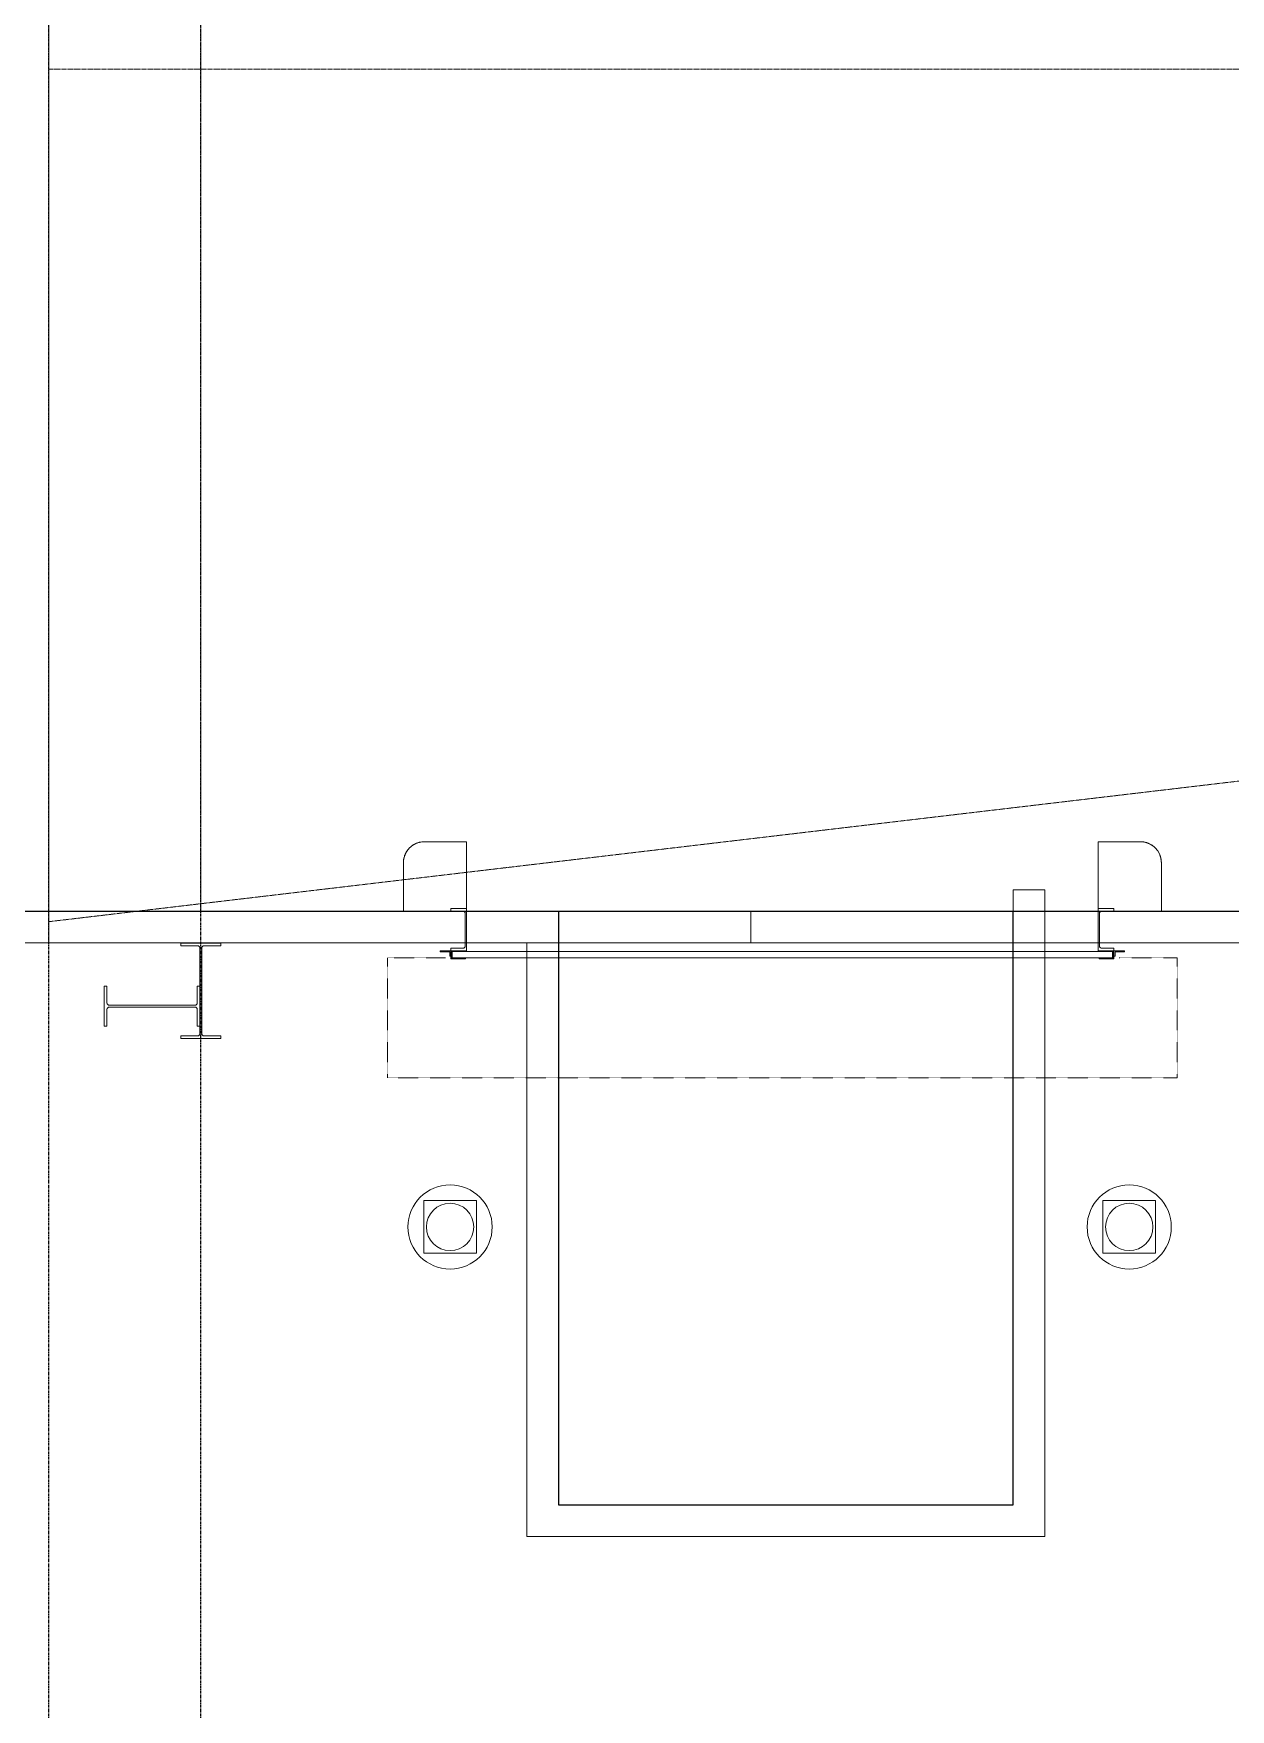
# Model space of a CAD drawing. Header units: millimetres. Extents: x -637480 to 299894, y -125373 to 39000.
# Drawn here: x 153197 to 158883, y -3792 to 4169 of the extents above; entities that cross this region are included whole.
import ezdxf

# ---------------------------------------------------------------- set-up
doc = ezdxf.new("R2010")
doc.units = ezdxf.units.MM
for name, pattern in [('Xref building Toll$0$_SBA Dash - Loose', [5, 3, -2]), ('Xref building Toll$0$_SBA Dash - Tight', [1.6, 1, -0.6]), ('Xref building Toll$0$CENTER', [7, 4, -1, 1, -1]), ('Xref building Toll$0$Grid Line', [22.225, 12.7, -3.175, 3.175, -3.175])]:
    doc.linetypes.add(name, pattern=pattern)
for name, color, linetype, lineweight in [('AM_BOR', 4, 'Continuous', 25), ('Xref building Toll$0$A-DETL', 90, 'Continuous', 9), ('Xref building Toll$0$A-DOOR', 31, 'Continuous', 9), ('Xref building Toll$0$A-DOOR-FRAM', 31, 'Continuous', 9), ('Xref building Toll$0$A-FLOR', 192, 'Continuous', 25), ('Xref building Toll$0$A-GENM', 13, 'Continuous', 9), ('Xref building Toll$0$A-WALL', 113, 'Continuous', 9), ('Xref building Toll$0$S-COLS', 52, 'Continuous', 9)]:
    doc.layers.add(name, color=color, linetype=linetype, lineweight=lineweight)
doc.layers.add('Xref building Toll$0$S-GRID', color=8, linetype='Continuous')

# ---------------------------------------------------------------- blocks, each defined once
blk = doc.blocks.new('Xref building Toll$0$Toll Grids')
at = {"layer": 'Xref building Toll$0$S-GRID', "linetype": 'Xref building Toll$0$Grid Line'}
for p, q in [((153992, -125373.3), (153992, 36031.5)), ((153270, -125373.3), (153270, 35080.8)), ((-9195.8, 0), (280997.7, 0))]:
    blk.add_line(p, q, dxfattribs=at)
blk = doc.blocks.new('Xref building Toll$0$_SBA ROLLER LVDoor_C Clip At Side - 3000W x 3600H-1588130-MASTER GROUND FLOOR')
at = {"layer": 'Xref building Toll$0$A-DOOR', "linetype": 'Xref building Toll$0$_SBA Dash - Tight'}
for p, q in [((-1875, 147), (-1875, 717)), ((-1875, 717), (1875, 717)), ((1875, 147), (1875, 717)), ((-1875, 147), (-1600, 147)), ((1600, 147), (1875, 147))]:
    blk.add_line(p, q, dxfattribs=at)
at = {"layer": 'Xref building Toll$0$A-DOOR'}
for p, q in [((-1625, 118), (-1580, 118)), ((-1625, 113), (-1625, 118)), ((-1625, 118), (-1625, 113)), ((-1580, 118), (-1625, 118)), ((-1625, 118), (-1625, 118)), ((-1575, 113), (-1625, 113)), ((-1625, 113), (-1575, 113)), ((-1625, 113), (-1625, 113)), ((-1580, 138), (-1575, 138)), ((-1580, 118), (-1580, 138)), ((-1580, 138), (-1580, 118)), ((-1575, 138), (-1580, 138)), ((-1580, 138), (-1580, 138)), ((-1580, 118), (-1580, 118)), ((-1575, 138), (-1575, 113)), ((-1575, 113), (-1575, 138)), ((-1575, 138), (-1575, 138)), ((-1575, 113), (-1500, 113)), ((-1575, 101), (-1575, 113)), ((-1575, 113), (-1575, 101)), ((-1500, 113), (-1575, 113)), ((-1575, 113), (-1575, 113)), ((-1575, 113), (-1575, 113)), ((-1518, 101), (-1575, 101)), ((-1575, 101), (-1518, 101)), ((-1575, 101), (-1575, 101)), ((-1568, 147), (1568, 147)), ((-1568, 117), (-1568, 147)), ((1568, 117), (-1568, 117)), ((-1506, -63), (-1506, 89)), ((-1506, 89), (-1506, -63)), ((-1500, 113), (-1500, -87)), ((-1500, -87), (-1500, 113)), ((-1500, 113), (-1500, 113)), ((1500, 113), (1575, 113)), ((1500, -87), (1500, 113)), ((1500, 113), (1500, -87)), ((1575, 113), (1500, 113)), ((1500, 113), (1500, 113)), ((1506, 89), (1506, -63)), ((1506, -63), (1506, 89)), ((1575, 101), (1518, 101)), ((1518, 101), (1575, 101)), ((1568, 147), (1568, 117)), ((1575, 138), (1580, 138)), ((1575, 113), (1575, 138)), ((1575, 138), (1575, 113)), ((1580, 138), (1575, 138)), ((1575, 138), (1575, 138)), ((1575, 113), (1575, 101)), ((1575, 101), (1575, 113)), ((1575, 113), (1575, 113)), ((1625, 113), (1575, 113)), ((1575, 113), (1625, 113)), ((1575, 113), (1575, 113)), ((1575, 101), (1575, 101)), ((1580, 138), (1580, 118)), ((1580, 118), (1580, 138)), ((1580, 138), (1580, 138)), ((1580, 118), (1625, 118)), ((1625, 118), (1580, 118)), ((1580, 118), (1580, 118)), ((1625, 118), (1625, 113)), ((1625, 113), (1625, 118)), ((1625, 118), (1625, 118)), ((1625, 113), (1625, 113)), ((-1575, -75), (-1518, -75)), ((-1575, -87), (-1575, -75)), ((-1575, -75), (-1575, -87)), ((-1518, -75), (-1575, -75)), ((-1575, -75), (-1575, -75)), ((1518, -75), (1575, -75)), ((1575, -75), (1518, -75)), ((1575, -75), (1575, -87)), ((1575, -87), (1575, -75)), ((1575, -75), (1575, -75)), ((-1500, -87), (-1575, -87)), ((-1575, -87), (-1500, -87)), ((-1575, -87), (-1575, -87)), ((-1500, -87), (-1500, -87)), ((1575, -87), (1500, -87)), ((1500, -87), (1575, -87)), ((1500, -87), (1500, -87)), ((1575, -87), (1575, -87))]:
    blk.add_line(p, q, dxfattribs=at)
at = {"layer": 'Xref building Toll$0$A-DOOR', "linetype": 'Xref building Toll$0$CENTER'}
for p, q in [((-501, 147), (0, 147)), ((0, 147), (-501, 147)), ((501, 147), (0, 147)), ((501, 147), (0, 147)), ((-1800, -75), (-1500, -75)), ((-1800, -305), (-1800, -75)), ((-1800, -75), (-1800, -75)), ((-1800, -75), (1800, -75)), ((-1500, -75), (-1800, -75)), ((-1500, -75), (-1500, -405)), ((1500, -405), (1500, -75)), ((1500, -75), (1800, -75)), ((1800, -75), (1500, -75)), ((1800, -75), (1800, -305)), ((1800, -75), (1800, -75)), ((-1500, -405), (-1700, -405)), ((1700, -405), (1500, -405))]:
    blk.add_line(p, q, dxfattribs=at)
at = {"layer": 'Xref building Toll$0$A-DOOR'}
for centre, start, end in [((-1518, 89), 360, 90), ((-1518, 89), 360, 90), ((1518, 89), 90, 180), ((1518, 89), 90, 180), ((-1518, -63), 270, 360), ((-1518, -63), 270, 360), ((1518, -63), 180, 270), ((1518, -63), 180, 270)]:
    blk.add_arc(centre, 12, start, end, dxfattribs=at)
at = {"layer": 'Xref building Toll$0$A-DOOR', "linetype": 'Xref building Toll$0$CENTER'}
for centre, start, end in [((-1700, -305), 180, 270), ((1700, -305), 270, 0)]:
    blk.add_arc(centre, 100, start, end, dxfattribs=at)
at = {"layer": 'Xref building Toll$0$A-DOOR-FRAM', "lineweight": 18}
for p, q in [((-1575, 151), (-1505, 151)), ((-1575, 113), (-1575, 151)), ((-1505, 113), (-1575, 113)), ((-1573, 149), (-1573, 115)), ((-1505, 149), (-1573, 149)), ((-1573, 115), (-1505, 115)), ((-1505, 151), (-1505, 149)), ((-1505, 115), (-1505, 113)), ((1505, 151), (1575, 151)), ((1505, 149), (1505, 151)), ((1573, 149), (1505, 149)), ((1505, 115), (1573, 115)), ((1505, 113), (1505, 115)), ((1575, 113), (1505, 113)), ((1573, 115), (1573, 149)), ((1575, 151), (1575, 113)), ((-1800, -75), (-1500, -75)), ((-1800, -305), (-1800, -75)), ((-1500, -75), (-1500, -405)), ((1500, -75), (1800, -75)), ((1500, -405), (1500, -75)), ((1800, -75), (1800, -305)), ((-1500, -405), (-1700, -405)), ((1700, -405), (1500, -405))]:
    blk.add_line(p, q, dxfattribs=at)
at = {"layer": 'Xref building Toll$0$A-DOOR-FRAM'}
for p, q in [((-1575, 151), (-1575, 113)), ((-1505, 151), (-1575, 151)), ((-1575, 151), (-1575, 151)), ((-1575, 113), (-1505, 113)), ((-1575, 113), (-1575, 113)), ((-1573, 149), (-1505, 149)), ((-1573, 115), (-1573, 149)), ((-1573, 149), (-1573, 149)), ((-1505, 115), (-1573, 115)), ((-1573, 115), (-1573, 115)), ((-1505, 149), (-1505, 151)), ((-1505, 151), (-1505, 151)), ((-1505, 149), (-1505, 149)), ((-1505, 113), (-1505, 115)), ((-1505, 115), (-1505, 115)), ((-1505, 113), (-1505, 113)), ((1505, 151), (1505, 149)), ((1575, 151), (1505, 151)), ((1505, 151), (1505, 151)), ((1505, 149), (1573, 149)), ((1505, 149), (1505, 149)), ((1505, 115), (1505, 113)), ((1573, 115), (1505, 115)), ((1505, 115), (1505, 115)), ((1505, 113), (1575, 113)), ((1505, 113), (1505, 113)), ((1573, 149), (1573, 115)), ((1573, 149), (1573, 149)), ((1573, 115), (1573, 115)), ((1575, 113), (1575, 151)), ((1575, 151), (1575, 151)), ((1575, 113), (1575, 113)), ((-1500, -75), (-1800, -75)), ((-1800, -75), (-1800, -305)), ((-1800, -75), (-1800, -75)), ((-1562, -75), (-1562, -75)), ((1562, -75), (-1562, -75)), ((-1500, -405), (-1500, -75)), ((-1500, -75), (-1500, -75)), ((1500, -75), (1500, -75)), ((1500, -75), (1500, -405)), ((1500, -75), (1800, -75)), ((1562, -75), (1562, -75)), ((1800, -305), (1800, -75)), ((1800, -75), (1800, -75)), ((-1700, -405), (-1500, -405)), ((-1500, -405), (-1500, -405)), ((1700, -405), (1500, -405)), ((1500, -405), (1500, -405))]:
    blk.add_line(p, q, dxfattribs=at)
at = {"layer": 'Xref building Toll$0$A-DOOR-FRAM', "lineweight": 18}
for centre, start, end in [((-1700, -305), 180, 270), ((1700, -305), 270, 0)]:
    blk.add_arc(centre, 100, start, end, dxfattribs=at)
at = {"layer": 'Xref building Toll$0$A-DOOR-FRAM'}
for centre, start, end in [((-1700, -305), 180, 270), ((1700, -305), 270, 0)]:
    blk.add_arc(centre, 100, start, end, dxfattribs=at)
blk = doc.blocks.new('Xref building Toll$0$Removable - Bollard Cast-In - 165 Bollard 1200 high - B2-623364-MASTER GROUND FLOOR')
at = {"layer": 'Xref building Toll$0$A-GENM'}
for p, q in [((121.7, 187.4), (-128.3, 187.4)), ((-128.3, 187.4), (-128.3, -62.6)), ((-128.3, -62.6), (-128.3, 187.4)), ((-128.3, 187.4), (121.7, 187.4)), ((-128.3, 187.4), (-128.3, 187.4)), ((121.7, -62.6), (121.7, 187.4)), ((121.7, 187.4), (121.7, -62.6)), ((121.7, 187.4), (121.7, 187.4)), ((-128.3, -62.6), (121.7, -62.6)), ((121.7, -62.6), (-128.3, -62.6)), ((-128.3, -62.6), (-128.3, -62.6)), ((121.7, -62.6), (121.7, -62.6))]:
    blk.add_line(p, q, dxfattribs=at)
for radius, start, end in [(200, 360, 180), (200, 0, 180), (200, 360, 180), (200, 0, 180), (112.5, 360, 180), (112.5, 0, 180), (200, 180, 360), (200, 180, 360), (200, 180, 360), (200, 180, 360), (112.5, 180, 360), (112.5, 180, 360)]:
    blk.add_arc((-3.3, 62.4), radius, start, end, dxfattribs=at)
blk = doc.blocks.new('Xref building Toll$0$UB-Universal Beam-Column - C1_5_460UB67-1337976-MASTER GROUND FLOOR')
at = {"layer": 'Xref building Toll$0$S-COLS', "lineweight": 18}
for p, q in [((-95, 227), (95, 227)), ((-95, 214.3), (-95, 227)), ((-15.65, 214.3), (-95, 214.3)), ((-4.25, -202.9), (-4.25, 202.9)), ((4.25, 202.9), (4.25, -202.9)), ((95, 214.3), (15.65, 214.3)), ((95, 227), (95, 214.3)), ((-95, -214.3), (-15.65, -214.3)), ((-95, -227), (-95, -214.3)), ((95, -227), (-95, -227)), ((15.65, -214.3), (95, -214.3)), ((95, -214.3), (95, -227))]:
    blk.add_line(p, q, dxfattribs=at)
at = {"layer": 'Xref building Toll$0$S-COLS'}
for p, q in [((-95, 227), (-95, 227)), ((-95, 214.3), (-95, 214.3)), ((95, 227), (95, 227)), ((95, 214.3), (95, 214.3)), ((-95, -214.3), (-95, -214.3)), ((-95, -227), (-95, -227)), ((95, -214.3), (95, -214.3)), ((95, -227), (95, -227))]:
    blk.add_line(p, q, dxfattribs=at)
at = {"layer": 'Xref building Toll$0$S-COLS', "lineweight": 18}
for centre, start, end in [((-15.65, 202.9), 360, 90), ((15.65, 202.9), 90, 180), ((-15.65, -202.9), 270, 360), ((15.65, -202.9), 180, 270)]:
    blk.add_arc(centre, 11.4, start, end, dxfattribs=at)
blk = doc.blocks.new('Xref building Toll$0$UB-Universal Beam-Column - C1_5_460UB67-2140598-MASTER GROUND FLOOR')
at = {"layer": 'Xref building Toll$0$S-COLS', "lineweight": 18}
for p, q in [((95, 227), (-95, 227)), ((-95, 227), (-95, 214.3)), ((-95, 214.3), (-15.65, 214.3)), ((-4.25, 202.9), (-4.25, -202.9)), ((4.25, -202.9), (4.25, 202.9)), ((15.65, 214.3), (95, 214.3)), ((95, 214.3), (95, 227)), ((-15.65, -214.3), (-95, -214.3)), ((-95, -214.3), (-95, -227)), ((-95, -227), (95, -227)), ((95, -214.3), (15.65, -214.3)), ((95, -227), (95, -214.3))]:
    blk.add_line(p, q, dxfattribs=at)
at = {"layer": 'Xref building Toll$0$S-COLS'}
for p, q in [((-95, 227), (-95, 227)), ((-95, 214.3), (-95, 214.3)), ((95, 227), (95, 227)), ((95, 214.3), (95, 214.3)), ((-95, -214.3), (-95, -214.3)), ((-95, -227), (-95, -227)), ((95, -214.3), (95, -214.3)), ((95, -227), (95, -227))]:
    blk.add_line(p, q, dxfattribs=at)
at = {"layer": 'Xref building Toll$0$S-COLS', "lineweight": 18}
for centre, start, end in [((-15.65, 202.9), 0, 90), ((15.65, 202.9), 90, 180), ((-15.65, -202.9), 270, 0), ((15.65, -202.9), 180, 270)]:
    blk.add_arc(centre, 11.4, start, end, dxfattribs=at)
blk = doc.blocks.new('Xref building Toll')
at = {"layer": 'Xref building Toll$0$A-DETL', "linetype": 'Xref building Toll$0$_SBA Dash - Loose'}
for p, q in [((153992, 20000), (153992, 0)), ((153270, 4000), (187553, 4000)), ((153270, -49.9), (153270, 4000)), ((187553, 4000), (153270, -49.9))]:
    blk.add_line(p, q, dxfattribs=at)
at = {"layer": 'Xref building Toll$0$A-FLOR'}
for p, q in [((119436, 0), (270000, 0)), ((155690.5, 0), (155690.5, -2820)), ((157850.5, -2820), (157850.5, 0)), ((155690.5, -2820), (157850.5, -2820))]:
    blk.add_line(p, q, dxfattribs=at)
at = {"layer": 'Xref building Toll$0$A-WALL', "lineweight": 18}
for p, q in [((153270, 0), (153270, 20000)), ((155248.5, -150), (155248.5, 0)), ((158260.5, 0), (158260.5, -150)), ((153125, -150), (155248.5, -150)), ((158260.5, -150), (160793.5, -150))]:
    blk.add_line(p, q, dxfattribs=at)
at = {"layer": 'Xref building Toll$0$A-WALL'}
for p, q in [((157850.5, 101.6), (157850.5, -2820)), ((157850.5, 101.6), (158000.5, 101.6)), ((158000.5, 101.6), (158000.5, -2970)), ((153270, -150), (153270, 0)), ((156604, -150), (156604, 0)), ((158260.5, -150), (155248.5, -150)), ((155540.5, -2970), (155540.5, -150)), ((157850.5, -2820), (155690.5, -2820)), ((158000.5, -2970), (155540.5, -2970))]:
    blk.add_line(p, q, dxfattribs=at)
blk.add_blockref('Xref building Toll$0$Toll Grids', (0, 0))
at = {"layer": 'Xref building Toll$0$A-DOOR', "rotation": 180}
blk.add_blockref('Xref building Toll$0$_SBA ROLLER LVDoor_C Clip At Side - 3000W x 3600H-1588130-MASTER GROUND FLOOR', (156754.5, -75), dxfattribs=at)
at = {"layer": 'Xref building Toll$0$A-GENM'}
for p in [(155179.5, -1562.4), (158405.2, -1562.4)]:
    blk.add_blockref('Xref building Toll$0$Removable - Bollard Cast-In - 165 Bollard 1200 high - B2-623364-MASTER GROUND FLOOR', p, dxfattribs=at)
at = {"layer": 'Xref building Toll$0$S-COLS'}
for name, p, rotation in [('Xref building Toll$0$UB-Universal Beam-Column - C1_5_460UB67-1337976-MASTER GROUND FLOOR', (153992, -378.5), 180), ('Xref building Toll$0$UB-Universal Beam-Column - C1_5_460UB67-2140598-MASTER GROUND FLOOR', (153760.8, -451.3), 89.99999999999999)]:
    blk.add_blockref(name, p, dxfattribs=dict(at, rotation=rotation))

msp = doc.modelspace()

# ---------------------------------------------------------------- block references
at = {"layer": 'AM_BOR'}
msp.add_blockref('Xref building Toll', (0, 0), dxfattribs=at)

doc.saveas('drawing.dxf')
